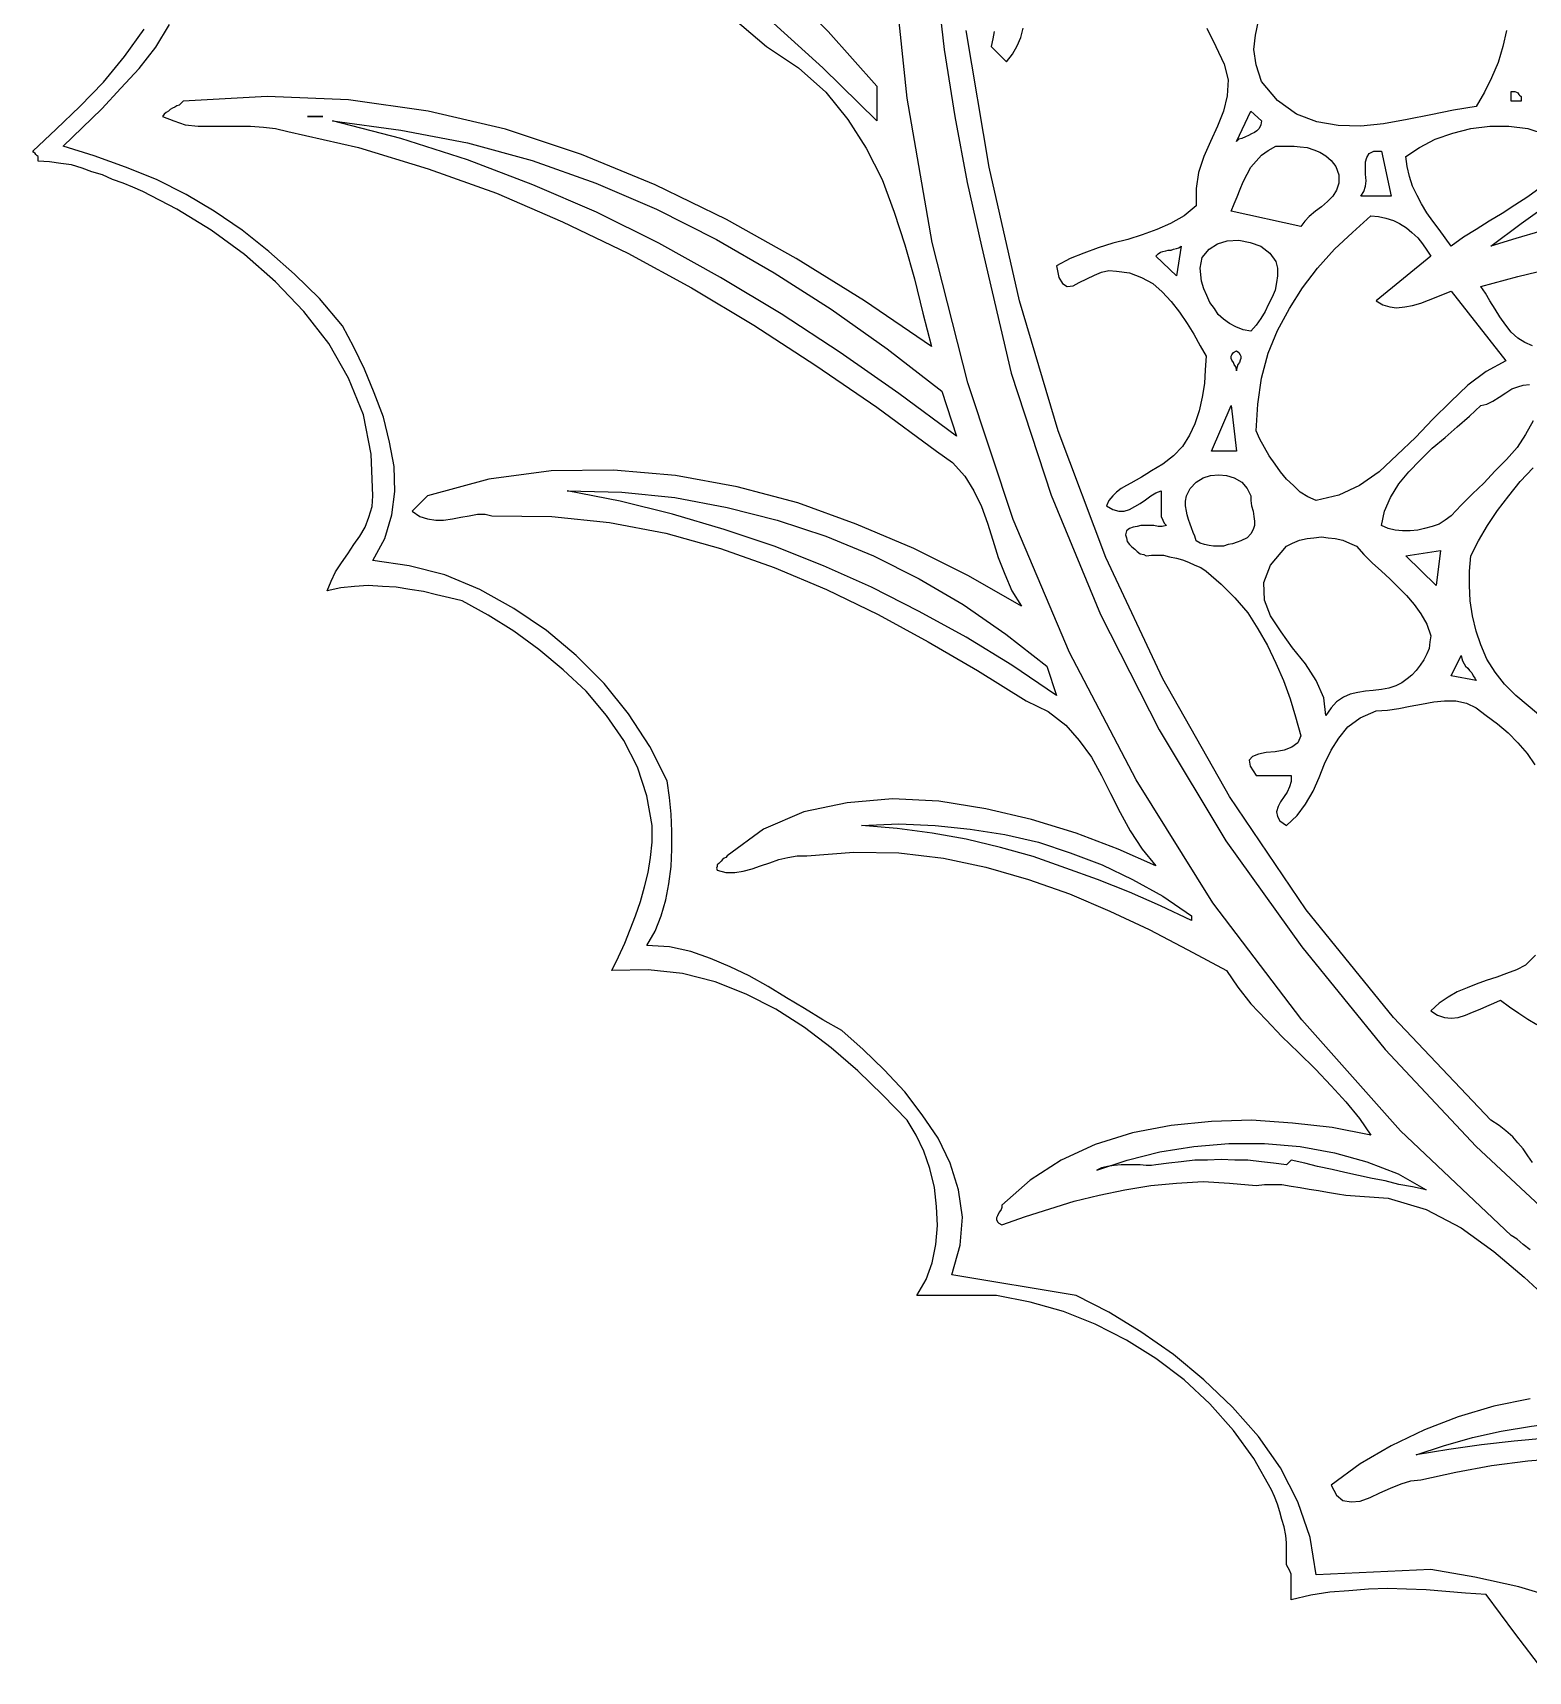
# Model space of a CAD drawing. Extents: x 0.05 to 5.94, y 0.01 to 8.49.
# Drawn here: x 0.098 to 2.069, y 3.583 to 5.741 of the extents above; entities that cross this region are included whole.
import ezdxf

# ---------------------------------------------------------------- set-up
doc = ezdxf.new("R2010")
doc.units = 0
doc.layers.add('1', color=7, linetype='Continuous')

msp = doc.modelspace()

# ---------------------------------------------------------------- linework, layer by layer
msp.add_lwpolyline([(2.089, 3.583), (2.051, 3.633), (2.013, 3.684), (1.986, 3.686), (1.96, 3.688), (1.934, 3.69), (1.908, 3.691), (1.883, 3.692), (1.858, 3.691), (1.832, 3.689), (1.807, 3.687), (1.782, 3.683), (1.756, 3.677), (1.756, 3.682), (1.756, 3.687), (1.756, 3.692), (1.756, 3.697), (1.756, 3.702), (1.756, 3.707), (1.756, 3.711), (1.754, 3.716), (1.752, 3.719), (1.75, 3.723), (1.75, 3.732), (1.75, 3.742), (1.75, 3.752), (1.749, 3.762), (1.747, 3.773), (1.744, 3.783), (1.741, 3.793), (1.738, 3.803), (1.734, 3.813), (1.73, 3.822), (1.707, 3.863), (1.68, 3.9), (1.649, 3.935), (1.615, 3.967), (1.578, 3.995), (1.539, 4.019), (1.498, 4.04), (1.456, 4.057), (1.412, 4.069), (1.368, 4.078), (1.357, 4.078), (1.346, 4.078), (1.335, 4.078), (1.324, 4.078), (1.312, 4.078), (1.301, 4.078), (1.291, 4.078), (1.28, 4.078), (1.271, 4.078), (1.263, 4.078), (1.275, 4.099), (1.283, 4.121), (1.288, 4.145), (1.29, 4.17), (1.289, 4.195), (1.286, 4.22), (1.28, 4.245), (1.272, 4.268), (1.262, 4.289), (1.25, 4.309), (1.218, 4.342), (1.185, 4.374), (1.15, 4.404), (1.115, 4.431), (1.077, 4.455), (1.038, 4.475), (0.997, 4.491), (0.954, 4.502), (0.909, 4.507), (0.861, 4.506), (0.87, 4.524), (0.878, 4.542), (0.885, 4.56), (0.892, 4.578), (0.899, 4.597), (0.904, 4.616), (0.909, 4.635), (0.912, 4.655), (0.914, 4.675), (0.914, 4.697), (0.907, 4.736), (0.895, 4.774), (0.877, 4.809), (0.854, 4.842), (0.827, 4.874), (0.797, 4.902), (0.765, 4.929), (0.732, 4.953), (0.698, 4.974), (0.664, 4.993), (0.647, 4.997), (0.63, 5.001), (0.613, 5.005), (0.595, 5.008), (0.577, 5.011), (0.559, 5.012), (0.54, 5.013), (0.522, 5.012), (0.504, 5.01), (0.486, 5.006), (0.491, 5.019), (0.497, 5.031), (0.505, 5.043), (0.513, 5.055), (0.521, 5.067), (0.529, 5.078), (0.536, 5.09), (0.541, 5.103), (0.545, 5.117), (0.546, 5.131), (0.544, 5.186), (0.534, 5.238), (0.514, 5.286), (0.488, 5.332), (0.455, 5.374), (0.418, 5.413), (0.377, 5.449), (0.333, 5.481), (0.288, 5.509), (0.243, 5.532), (0.23, 5.538), (0.217, 5.543), (0.203, 5.548), (0.19, 5.554), (0.176, 5.558), (0.163, 5.563), (0.149, 5.567), (0.135, 5.569), (0.12, 5.571), (0.105, 5.572), (0.105, 5.574), (0.105, 5.576), (0.105, 5.578), (0.104, 5.579), (0.102, 5.581), (0.101, 5.582), (0.099, 5.584), (0.098, 5.585), (0.129, 5.614), (0.16, 5.644), (0.191, 5.676), (0.219, 5.71), (0.245, 5.746)])
at = {"layer": '1'}
for points in [[(1.21, 5.671), (1.21, 5.625), (1.139, 5.695), (1.065, 5.762), (0.988, 5.825), (0.91, 5.885), (0.829, 5.941), (0.746, 5.993), (0.662, 6.041), (0.576, 6.086), (0.489, 6.127), (0.401, 6.164), (0.494, 6.143), (0.585, 6.114), (0.675, 6.078), (0.761, 6.036), (0.846, 5.988), (0.926, 5.935), (1.004, 5.876), (1.077, 5.812), (1.146, 5.743), (1.21, 5.671)], [(2.071, 4.138), (2.062, 4.145), (2.054, 4.152), (2.046, 4.157), (1.9, 4.295), (1.77, 4.441), (1.653, 4.595), (1.552, 4.757), (1.464, 4.925), (1.39, 5.1), (1.33, 5.28), (1.283, 5.465), (1.25, 5.655), (1.23, 5.848)], [(1.289, 5.808), (1.299, 5.719), (1.313, 5.631), (1.329, 5.544), (1.348, 5.46), (1.387, 5.293), (1.44, 5.132), (1.505, 4.975), (1.582, 4.823), (1.67, 4.677), (1.77, 4.537), (1.88, 4.402), (2, 4.274), (2.13, 4.153)], [(0.988, 5.789), (1.065, 5.723), (1.107, 5.695), (1.143, 5.663), (1.172, 5.627), (1.196, 5.589), (1.217, 5.548), (1.233, 5.505), (1.247, 5.462), (1.26, 5.417), (1.271, 5.372), (1.282, 5.328), (1.194, 5.388), (1.104, 5.444), (1.012, 5.495), (0.918, 5.541), (0.821, 5.581), (0.721, 5.614), (0.619, 5.638), (0.514, 5.653), (0.407, 5.657), (0.296, 5.651), (0.293, 5.648), (0.291, 5.646), (0.288, 5.645), (0.285, 5.643), (0.282, 5.642), (0.279, 5.64), (0.277, 5.638), (0.274, 5.636), (0.271, 5.634), (0.269, 5.631), (0.284, 5.625), (0.299, 5.62), (0.316, 5.618), (0.333, 5.618), (0.35, 5.618), (0.368, 5.618), (0.385, 5.618), (0.402, 5.617), (0.418, 5.615), (0.434, 5.611), (0.527, 5.59), (0.619, 5.562), (0.709, 5.53), (0.796, 5.492), (0.882, 5.451), (0.966, 5.405), (1.048, 5.356), (1.13, 5.303), (1.21, 5.248), (1.289, 5.19), (1.31, 5.175), (1.326, 5.157), (1.338, 5.138), (1.348, 5.117), (1.356, 5.095), (1.363, 5.073), (1.37, 5.05), (1.379, 5.028), (1.388, 5.006), (1.401, 4.986), (1.331, 5.026), (1.259, 5.062), (1.183, 5.094), (1.106, 5.122), (1.026, 5.143), (0.945, 5.158), (0.863, 5.165), (0.781, 5.164), (0.699, 5.153), (0.618, 5.131), (0.598, 5.111), (0.608, 5.104), (0.618, 5.101), (0.629, 5.099), (0.639, 5.099), (0.651, 5.101), (0.662, 5.103), (0.673, 5.105), (0.684, 5.107), (0.694, 5.107), (0.703, 5.105), (0.782, 5.104), (0.858, 5.096), (0.932, 5.082), (1.004, 5.062), (1.075, 5.037), (1.144, 5.008), (1.212, 4.975), (1.278, 4.939), (1.343, 4.901), (1.407, 4.861), (1.436, 4.847), (1.459, 4.829), (1.477, 4.809), (1.493, 4.787), (1.506, 4.763), (1.518, 4.739), (1.531, 4.714), (1.544, 4.69), (1.56, 4.666), (1.578, 4.644), (1.528, 4.666), (1.473, 4.687), (1.414, 4.705), (1.354, 4.719), (1.292, 4.729), (1.231, 4.732), (1.171, 4.727), (1.114, 4.715), (1.061, 4.692), (1.013, 4.657), (1.011, 4.655), (1.009, 4.654), (1.007, 4.652), (1.005, 4.65), (1.004, 4.649), (1.002, 4.647), (1, 4.645), (1, 4.643), (0.999, 4.641), (1, 4.638), (1.011, 4.635), (1.023, 4.635), (1.034, 4.637), (1.046, 4.64), (1.057, 4.644), (1.069, 4.648), (1.081, 4.652), (1.093, 4.655), (1.105, 4.657), (1.118, 4.657), (1.18, 4.662), (1.239, 4.661), (1.298, 4.654), (1.354, 4.642), (1.41, 4.626), (1.464, 4.607), (1.517, 4.584), (1.569, 4.56), (1.62, 4.533), (1.671, 4.506), (1.686, 4.484), (1.703, 4.462), (1.723, 4.441), (1.744, 4.419), (1.766, 4.398), (1.788, 4.376), (1.809, 4.354), (1.828, 4.333), (1.846, 4.311), (1.861, 4.289), (1.81, 4.299), (1.758, 4.305), (1.704, 4.309), (1.651, 4.307), (1.598, 4.302), (1.547, 4.292), (1.498, 4.277), (1.453, 4.256), (1.412, 4.23), (1.375, 4.197), (1.375, 4.194), (1.374, 4.191), (1.372, 4.188), (1.37, 4.185), (1.369, 4.183), (1.368, 4.18), (1.368, 4.178), (1.369, 4.175), (1.371, 4.173), (1.375, 4.171), (1.406, 4.182), (1.438, 4.192), (1.47, 4.202), (1.503, 4.21), (1.537, 4.217), (1.571, 4.223), (1.605, 4.226), (1.64, 4.228), (1.675, 4.226), (1.71, 4.223), (1.721, 4.224), (1.732, 4.224), (1.744, 4.224), (1.756, 4.222), (1.768, 4.22), (1.78, 4.218), (1.792, 4.216), (1.804, 4.214), (1.817, 4.212), (1.828, 4.21), (1.884, 4.206), (1.934, 4.191), (1.98, 4.167), (2.023, 4.136), (2.063, 4.102), (2.103, 4.065)], [(2.113, 3.677), (2.056, 3.694), (1.998, 3.707), (1.94, 3.717), (1.789, 3.71), (1.781, 3.759), (1.765, 3.806), (1.742, 3.851), (1.713, 3.892), (1.679, 3.931), (1.641, 3.967), (1.601, 4), (1.558, 4.03), (1.516, 4.056), (1.473, 4.078), (1.309, 4.105), (1.32, 4.144), (1.323, 4.181), (1.318, 4.217), (1.307, 4.252), (1.291, 4.285), (1.27, 4.316), (1.247, 4.346), (1.22, 4.375), (1.192, 4.402), (1.164, 4.427), (1.139, 4.441), (1.115, 4.456), (1.091, 4.47), (1.067, 4.485), (1.042, 4.499), (1.017, 4.511), (0.991, 4.522), (0.965, 4.531), (0.937, 4.537), (0.907, 4.539), (0.918, 4.558), (0.926, 4.578), (0.932, 4.599), (0.936, 4.62), (0.939, 4.643), (0.94, 4.666), (0.94, 4.689), (0.939, 4.712), (0.937, 4.734), (0.934, 4.756), (0.911, 4.801), (0.883, 4.844), (0.851, 4.884), (0.814, 4.921), (0.775, 4.954), (0.732, 4.983), (0.687, 5.008), (0.641, 5.027), (0.594, 5.039), (0.546, 5.046), (0.562, 5.075), (0.571, 5.106), (0.575, 5.137), (0.574, 5.17), (0.568, 5.202), (0.56, 5.235), (0.548, 5.267), (0.535, 5.298), (0.521, 5.327), (0.506, 5.355), (0.476, 5.391), (0.443, 5.423), (0.409, 5.453), (0.374, 5.481), (0.337, 5.506), (0.3, 5.528), (0.261, 5.548), (0.22, 5.564), (0.179, 5.579), (0.138, 5.592), (0.163, 5.616), (0.189, 5.641), (0.214, 5.668), (0.238, 5.694), (0.26, 5.722), (0.278, 5.752)], [(2.074, 4.253), (2.068, 4.262), (2.062, 4.271), (2.055, 4.279), (2.048, 4.287), (2.039, 4.295), (2.03, 4.302), (2.019, 4.309), (1.891, 4.444), (1.776, 4.586), (1.675, 4.735), (1.587, 4.89), (1.512, 5.05), (1.449, 5.217), (1.398, 5.388), (1.358, 5.564), (1.328, 5.744)], [(1.365, 5.743), (1.363, 5.733), (1.361, 5.723), (1.381, 5.703), (1.389, 5.713), (1.395, 5.724), (1.4, 5.735), (1.403, 5.747)], [(1.645, 5.747), (1.657, 5.723), (1.668, 5.7), (1.673, 5.679), (1.672, 5.658), (1.667, 5.638), (1.659, 5.618), (1.65, 5.598), (1.641, 5.578), (1.634, 5.557), (1.631, 5.536), (1.631, 5.513), (1.615, 5.5), (1.597, 5.49), (1.579, 5.482), (1.56, 5.475), (1.541, 5.469), (1.521, 5.464), (1.502, 5.458), (1.483, 5.451), (1.465, 5.444), (1.447, 5.434), (1.45, 5.419), (1.455, 5.411), (1.461, 5.407), (1.469, 5.408), (1.477, 5.412), (1.487, 5.417), (1.497, 5.422), (1.506, 5.426), (1.516, 5.428), (1.526, 5.427), (1.543, 5.425), (1.559, 5.419), (1.574, 5.411), (1.586, 5.4), (1.598, 5.387), (1.609, 5.373), (1.619, 5.358), (1.628, 5.344), (1.636, 5.329), (1.644, 5.315), (1.643, 5.297), (1.642, 5.279), (1.639, 5.261), (1.635, 5.243), (1.629, 5.226), (1.622, 5.211), (1.613, 5.196), (1.601, 5.184), (1.587, 5.173), (1.572, 5.164), (1.566, 5.16), (1.559, 5.156), (1.552, 5.152), (1.545, 5.148), (1.539, 5.145), (1.532, 5.141), (1.526, 5.136), (1.521, 5.131), (1.516, 5.125), (1.513, 5.118), (1.521, 5.113), (1.529, 5.111), (1.536, 5.111), (1.543, 5.113), (1.55, 5.117), (1.557, 5.121), (1.564, 5.126), (1.571, 5.131), (1.578, 5.135), (1.585, 5.138), (1.585, 5.133), (1.585, 5.128), (1.585, 5.123), (1.585, 5.118), (1.585, 5.113), (1.585, 5.108), (1.585, 5.104), (1.587, 5.099), (1.589, 5.095), (1.592, 5.092), (1.586, 5.091), (1.581, 5.091), (1.575, 5.092), (1.569, 5.092), (1.564, 5.092), (1.558, 5.092), (1.553, 5.091), (1.548, 5.09), (1.543, 5.088), (1.539, 5.085), (1.538, 5.08), (1.539, 5.076), (1.54, 5.071), (1.543, 5.067), (1.546, 5.064), (1.55, 5.061), (1.553, 5.058), (1.557, 5.055), (1.562, 5.054), (1.565, 5.052), (1.572, 5.053), (1.58, 5.053), (1.588, 5.053), (1.596, 5.051), (1.605, 5.049), (1.613, 5.047), (1.621, 5.044), (1.629, 5.04), (1.637, 5.037), (1.644, 5.032), (1.664, 5.015), (1.682, 4.997), (1.699, 4.977), (1.712, 4.956), (1.725, 4.934), (1.736, 4.911), (1.746, 4.888), (1.755, 4.864), (1.762, 4.84), (1.769, 4.815), (1.765, 4.806), (1.757, 4.8), (1.747, 4.796), (1.735, 4.794), (1.723, 4.793), (1.713, 4.791), (1.705, 4.788), (1.701, 4.783), (1.702, 4.775), (1.71, 4.763), (1.756, 4.763), (1.756, 4.755), (1.754, 4.748), (1.751, 4.741), (1.747, 4.735), (1.742, 4.728), (1.739, 4.722), (1.737, 4.715), (1.738, 4.709), (1.741, 4.703), (1.75, 4.697), (1.764, 4.71), (1.775, 4.725), (1.785, 4.742), (1.793, 4.76), (1.8, 4.778), (1.809, 4.796), (1.819, 4.812), (1.831, 4.827), (1.847, 4.839), (1.868, 4.848), (1.883, 4.849), (1.898, 4.851), (1.913, 4.854), (1.928, 4.857), (1.944, 4.86), (1.958, 4.861), (1.973, 4.861), (1.987, 4.858), (2, 4.852), (2.013, 4.842), (2.028, 4.831), (2.042, 4.819), (2.055, 4.806), (2.067, 4.792), (2.077, 4.777)], [(2.04, 5.744), (2.035, 5.723), (2.029, 5.702), (2.02, 5.682), (2.011, 5.663), (2, 5.644), (1.97, 5.639), (1.94, 5.633), (1.909, 5.627), (1.878, 5.621), (1.848, 5.618), (1.818, 5.619), (1.79, 5.624), (1.763, 5.634), (1.738, 5.652), (1.717, 5.677), (1.71, 5.699), (1.707, 5.719), (1.709, 5.738), (1.713, 5.757)], [(2.059, 5.657), (2.059, 5.651), (2.046, 5.651), (2.046, 5.664), (2.048, 5.664), (2.05, 5.664), (2.051, 5.664), (2.053, 5.663), (2.055, 5.662), (2.056, 5.66), (2.057, 5.659), (2.059, 5.657)], [(1.717, 5.625), (1.716, 5.62), (1.714, 5.615), (1.711, 5.612), (1.708, 5.61), (1.704, 5.608), (1.7, 5.606), (1.696, 5.604), (1.691, 5.602), (1.687, 5.601), (1.684, 5.598), (1.703, 5.638), (1.717, 5.625)], [(0.46, 5.631), (0.48, 5.631), (0.46, 5.631)], [(1.296, 5.269), (1.315, 5.21), (1.239, 5.266), (1.162, 5.32), (1.084, 5.371), (1.004, 5.419), (0.923, 5.464), (0.841, 5.505), (0.757, 5.541), (0.671, 5.574), (0.583, 5.602), (0.493, 5.625), (0.583, 5.613), (0.671, 5.596), (0.756, 5.573), (0.84, 5.543), (0.92, 5.509), (0.999, 5.469), (1.075, 5.425), (1.15, 5.377), (1.224, 5.325), (1.296, 5.269)], [(2.084, 5.537), (2.068, 5.525), (2.051, 5.514), (2.034, 5.503), (2.017, 5.493), (2, 5.482), (1.983, 5.472), (1.967, 5.46), (1.959, 5.471), (1.951, 5.482), (1.943, 5.493), (1.935, 5.504), (1.928, 5.516), (1.922, 5.527), (1.916, 5.539), (1.912, 5.552), (1.909, 5.565), (1.907, 5.578), (1.925, 5.59), (1.946, 5.601), (1.969, 5.609), (1.993, 5.615), (2.018, 5.618), (2.043, 5.618), (2.068, 5.615), (2.092, 5.607)], [(1.815, 5.565), (1.819, 5.554), (1.819, 5.543), (1.816, 5.534), (1.811, 5.526), (1.804, 5.519), (1.796, 5.512), (1.788, 5.506), (1.78, 5.499), (1.774, 5.493), (1.769, 5.486), (1.677, 5.506), (1.681, 5.516), (1.685, 5.525), (1.689, 5.535), (1.693, 5.545), (1.698, 5.555), (1.703, 5.564), (1.71, 5.572), (1.717, 5.58), (1.726, 5.586), (1.736, 5.592), (1.743, 5.592), (1.751, 5.592), (1.76, 5.592), (1.768, 5.591), (1.777, 5.59), (1.786, 5.587), (1.794, 5.584), (1.802, 5.579), (1.809, 5.573), (1.815, 5.565)], [(1.848, 5.526), (1.852, 5.532), (1.854, 5.539), (1.855, 5.546), (1.854, 5.555), (1.854, 5.563), (1.854, 5.571), (1.856, 5.577), (1.859, 5.582), (1.865, 5.585), (1.875, 5.585), (1.888, 5.526), (1.848, 5.526)], [(2.085, 5.48), (2.052, 5.47), (2.019, 5.46), (2.059, 5.49), (2.104, 5.522)], [(1.94, 5.447), (1.868, 5.388), (1.877, 5.383), (1.886, 5.38), (1.895, 5.379), (1.906, 5.38), (1.916, 5.382), (1.927, 5.385), (1.937, 5.389), (1.947, 5.393), (1.957, 5.397), (1.967, 5.401), (2.039, 5.309), (2.013, 5.295), (1.989, 5.277), (1.966, 5.255), (1.943, 5.232), (1.92, 5.208), (1.896, 5.185), (1.872, 5.163), (1.846, 5.145), (1.819, 5.132), (1.789, 5.125), (1.778, 5.13), (1.768, 5.136), (1.759, 5.145), (1.75, 5.153), (1.742, 5.163), (1.735, 5.173), (1.727, 5.184), (1.721, 5.195), (1.715, 5.206), (1.71, 5.217), (1.712, 5.252), (1.717, 5.286), (1.726, 5.319), (1.738, 5.349), (1.754, 5.378), (1.771, 5.405), (1.791, 5.431), (1.813, 5.456), (1.837, 5.478), (1.861, 5.5), (1.871, 5.499), (1.881, 5.497), (1.891, 5.494), (1.899, 5.49), (1.908, 5.484), (1.915, 5.478), (1.923, 5.471), (1.929, 5.463), (1.935, 5.455), (1.94, 5.447)], [(1.736, 5.44), (1.738, 5.431), (1.738, 5.421), (1.737, 5.412), (1.735, 5.402), (1.731, 5.393), (1.726, 5.383), (1.722, 5.374), (1.716, 5.365), (1.71, 5.356), (1.703, 5.348), (1.693, 5.35), (1.683, 5.354), (1.675, 5.358), (1.667, 5.364), (1.66, 5.37), (1.655, 5.378), (1.649, 5.386), (1.645, 5.395), (1.641, 5.404), (1.638, 5.414), (1.636, 5.431), (1.639, 5.445), (1.648, 5.456), (1.659, 5.463), (1.672, 5.467), (1.687, 5.468), (1.702, 5.465), (1.716, 5.46), (1.728, 5.451), (1.736, 5.44)], [(1.605, 5.421), (1.578, 5.447), (1.581, 5.45), (1.584, 5.452), (1.587, 5.453), (1.591, 5.454), (1.594, 5.455), (1.598, 5.455), (1.601, 5.456), (1.605, 5.457), (1.608, 5.458), (1.611, 5.46), (1.605, 5.421)], [(2.074, 5.329), (2.064, 5.333), (2.055, 5.339), (2.046, 5.347), (2.039, 5.356), (2.031, 5.367), (2.025, 5.377), (2.018, 5.388), (2.012, 5.398), (2.006, 5.407), (2.055, 5.42), (2.104, 5.432)], [(1.684, 5.296), (1.684, 5.298), (1.683, 5.301), (1.681, 5.304), (1.68, 5.307), (1.678, 5.31), (1.677, 5.312), (1.677, 5.315), (1.678, 5.317), (1.68, 5.32), (1.684, 5.322), (1.687, 5.32), (1.689, 5.317), (1.69, 5.315), (1.69, 5.312), (1.689, 5.31), (1.688, 5.307), (1.686, 5.304), (1.685, 5.301), (1.684, 5.298), (1.684, 5.296)], [(2.075, 5.23), (2.065, 5.212), (2.054, 5.195), (2.04, 5.179), (2.025, 5.164), (2.01, 5.148), (1.995, 5.134), (1.98, 5.119), (1.967, 5.105), (1.959, 5.099), (1.951, 5.094), (1.942, 5.091), (1.932, 5.088), (1.923, 5.086), (1.913, 5.085), (1.903, 5.085), (1.893, 5.086), (1.884, 5.088), (1.875, 5.092), (1.879, 5.111), (1.887, 5.129), (1.898, 5.147), (1.911, 5.163), (1.926, 5.178), (1.942, 5.194), (1.959, 5.208), (1.975, 5.222), (1.991, 5.236), (2.006, 5.25), (2.014, 5.252), (2.022, 5.256), (2.03, 5.261), (2.039, 5.267), (2.047, 5.272), (2.055, 5.275), (2.062, 5.277), (2.07, 5.278)], [(1.651, 5.19), (1.677, 5.25), (1.684, 5.19), (1.651, 5.19)], [(1.703, 5.131), (1.703, 5.125), (1.704, 5.118), (1.706, 5.111), (1.707, 5.104), (1.708, 5.098), (1.708, 5.092), (1.706, 5.087), (1.703, 5.081), (1.698, 5.076), (1.69, 5.072), (1.685, 5.07), (1.679, 5.068), (1.673, 5.067), (1.667, 5.065), (1.661, 5.065), (1.654, 5.065), (1.648, 5.066), (1.642, 5.067), (1.636, 5.069), (1.631, 5.072), (1.629, 5.078), (1.627, 5.083), (1.625, 5.089), (1.623, 5.094), (1.621, 5.1), (1.619, 5.106), (1.618, 5.111), (1.617, 5.118), (1.617, 5.124), (1.618, 5.131), (1.623, 5.141), (1.631, 5.149), (1.64, 5.155), (1.65, 5.158), (1.661, 5.159), (1.671, 5.158), (1.681, 5.155), (1.691, 5.149), (1.698, 5.141), (1.703, 5.131)], [(2.082, 4.843), (2.052, 4.868), (2.037, 4.883), (2.025, 4.899), (2.014, 4.916), (2.006, 4.935), (2, 4.953), (1.995, 4.973), (1.992, 4.993), (1.991, 5.013), (1.991, 5.032), (1.993, 5.052), (2.003, 5.072), (2.015, 5.092), (2.028, 5.112), (2.043, 5.131), (2.058, 5.15), (2.075, 5.168)], [(1.434, 4.907), (1.447, 4.868), (1.388, 4.908), (1.328, 4.945), (1.266, 4.979), (1.203, 5.011), (1.14, 5.039), (1.075, 5.065), (1.009, 5.087), (0.941, 5.107), (0.872, 5.124), (0.802, 5.138), (0.874, 5.136), (0.944, 5.129), (1.013, 5.116), (1.079, 5.099), (1.143, 5.078), (1.206, 5.052), (1.266, 5.022), (1.324, 4.988), (1.38, 4.949), (1.434, 4.907)], [(1.94, 4.947), (1.939, 4.939), (1.938, 4.93), (1.935, 4.923), (1.931, 4.915), (1.926, 4.908), (1.921, 4.901), (1.915, 4.895), (1.909, 4.89), (1.902, 4.885), (1.894, 4.881), (1.885, 4.878), (1.875, 4.876), (1.864, 4.875), (1.854, 4.874), (1.844, 4.872), (1.834, 4.87), (1.825, 4.866), (1.816, 4.86), (1.809, 4.852), (1.802, 4.842), (1.799, 4.865), (1.789, 4.888), (1.775, 4.91), (1.758, 4.931), (1.743, 4.952), (1.729, 4.973), (1.721, 4.994), (1.72, 5.017), (1.729, 5.04), (1.75, 5.065), (1.758, 5.069), (1.767, 5.073), (1.777, 5.075), (1.786, 5.076), (1.796, 5.077), (1.805, 5.076), (1.814, 5.075), (1.824, 5.073), (1.833, 5.069), (1.842, 5.065), (1.852, 5.054), (1.863, 5.043), (1.875, 5.032), (1.886, 5.022), (1.897, 5.011), (1.908, 5), (1.918, 4.988), (1.927, 4.976), (1.935, 4.962), (1.94, 4.947)], [(1.907, 5.052), (1.953, 5.059), (1.947, 5.013), (1.907, 5.052)], [(2, 4.888), (1.967, 4.894), (1.98, 4.921), (1.981, 4.917), (1.982, 4.914), (1.984, 4.91), (1.986, 4.907), (1.989, 4.904), (1.991, 4.901), (1.994, 4.898), (1.996, 4.894), (1.998, 4.891), (2, 4.888)], [(1.625, 4.578), (1.625, 4.572), (1.584, 4.591), (1.543, 4.609), (1.501, 4.626), (1.459, 4.641), (1.416, 4.656), (1.373, 4.668), (1.328, 4.679), (1.283, 4.687), (1.237, 4.693), (1.19, 4.697), (1.239, 4.699), (1.287, 4.697), (1.333, 4.692), (1.379, 4.685), (1.423, 4.675), (1.465, 4.661), (1.507, 4.645), (1.547, 4.626), (1.587, 4.604), (1.625, 4.578)], [(2.078, 4.526), (2.065, 4.513), (2.053, 4.507), (2.04, 4.502), (2.027, 4.497), (2.013, 4.493), (2, 4.488), (1.988, 4.483), (1.975, 4.478), (1.963, 4.471), (1.951, 4.463), (1.94, 4.453), (1.949, 4.447), (1.958, 4.444), (1.967, 4.443), (1.976, 4.444), (1.986, 4.447), (1.995, 4.451), (2.005, 4.455), (2.014, 4.459), (2.023, 4.463), (2.032, 4.467), (2.044, 4.458), (2.056, 4.45), (2.068, 4.442), (2.08, 4.435)], [(1.934, 4.217), (1.916, 4.221), (1.898, 4.224), (1.88, 4.229), (1.863, 4.232), (1.845, 4.236), (1.827, 4.24), (1.81, 4.244), (1.791, 4.248), (1.774, 4.252), (1.756, 4.256), (1.75, 4.25), (1.733, 4.252), (1.717, 4.254), (1.699, 4.256), (1.682, 4.256), (1.664, 4.257), (1.646, 4.256), (1.629, 4.256), (1.611, 4.254), (1.595, 4.252), (1.578, 4.25), (1.572, 4.249), (1.565, 4.249), (1.557, 4.25), (1.549, 4.25), (1.541, 4.25), (1.532, 4.25), (1.523, 4.249), (1.514, 4.248), (1.506, 4.246), (1.5, 4.243), (1.54, 4.256), (1.583, 4.267), (1.628, 4.274), (1.674, 4.278), (1.721, 4.278), (1.768, 4.274), (1.813, 4.266), (1.856, 4.254), (1.897, 4.238), (1.934, 4.217)], [(2.071, 3.942), (2.023, 3.932), (1.976, 3.918), (1.932, 3.901), (1.888, 3.88), (1.847, 3.856), (1.809, 3.828), (1.816, 3.815), (1.824, 3.808), (1.835, 3.806), (1.847, 3.807), (1.86, 3.812), (1.873, 3.818), (1.887, 3.824), (1.901, 3.83), (1.914, 3.834), (1.927, 3.835), (1.973, 3.845), (2.02, 3.854), (2.068, 3.86), (2.117, 3.864)], [(2.322, 3.907), (2.355, 3.881), (2.31, 3.888), (2.266, 3.892), (2.223, 3.894), (2.179, 3.894), (2.136, 3.893), (2.093, 3.89), (2.05, 3.886), (2.007, 3.881), (1.964, 3.875), (1.921, 3.868), (1.957, 3.88), (1.995, 3.891), (2.033, 3.899), (2.073, 3.906), (2.113, 3.911), (2.154, 3.913), (2.194, 3.914), (2.235, 3.912), (2.275, 3.908), (2.315, 3.901), (2.322, 3.907)]]:
    msp.add_lwpolyline(points, dxfattribs=at)

doc.saveas('drawing.dxf')
